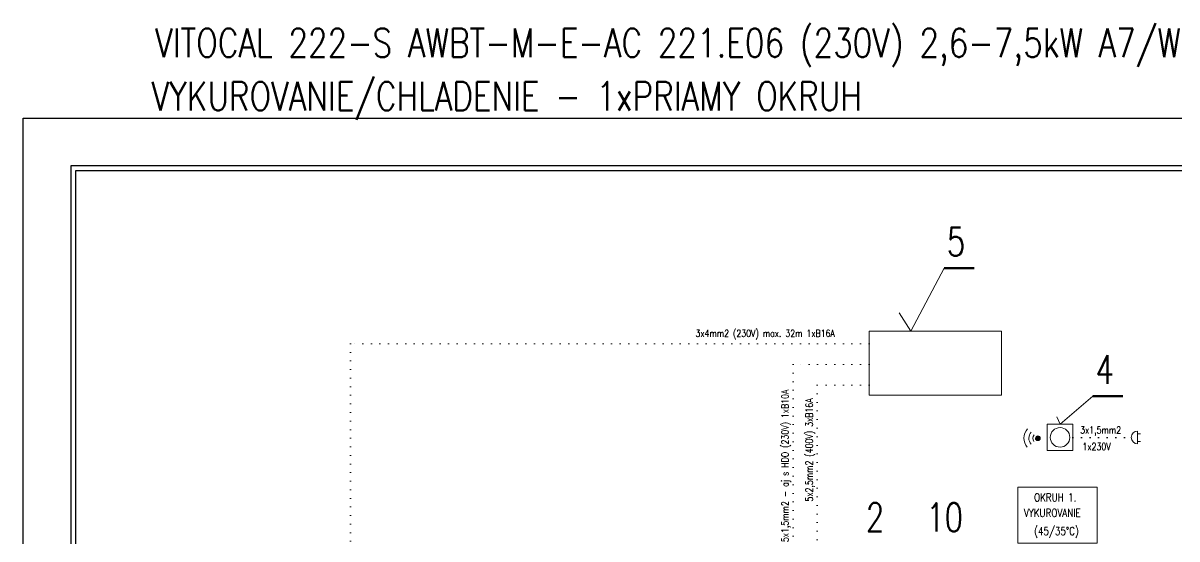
# Model space of a CAD drawing. Header units: millimetres. Extents: x -9498 to 115159, y -2045 to 31741.
# Drawn here: x 43413 to 55526, y 8755 to 14166 of the extents above; entities that cross this region are included whole.
import ezdxf

# ---------------------------------------------------------------- set-up
doc = ezdxf.new("R2010")
doc.units = ezdxf.units.MM
doc.linetypes.add('ACAD_ISO07W100', pattern=[3, 0, -3])
for name, color, linetype, lineweight in [('ARMATURY', 7, 'Continuous', 9), ('PISMO-R', 6, 'Continuous', 9), ('POTRUBIE_UK', 1, 'Continuous', 50), ('STENY', 7, 'Continuous', 9), ('TENKE', 7, 'Continuous', 9), ('vyk-privod', 1, 'Continuous', 50)]:
    doc.layers.add(name, color=color, linetype=linetype, lineweight=lineweight)
doc.layers.add('NETLAC', color=6, linetype='Continuous', plot=False)
doc.layers.add('vyk--TEXT', color=7, linetype='Continuous')
doc.styles.add('ROMANS', font='romans.shx', dxfattribs={"width": 0.65, "height": 100})
doc.styles.add('STYLE4', font='romans.shx', dxfattribs={"width": 0.75, "height": 125})
doc.styles.add('TEXT125', font='romans.shx', dxfattribs={"width": 0.8, "height": 100})

msp = doc.modelspace()

# ---------------------------------------------------------------- hatches: boundary and pattern name
at = {"layer": 'TENKE'}
h = msp.add_hatch(color=256, dxfattribs=at)
h.dxf.hatch_style = 1
h.paths.add_polyline_path([(54090.889, 9810.603, 1), (54041.554, 9810.603, 1)])

# ---------------------------------------------------------------- linework, layer by layer
at = {"color": 0, "linetype": 'ACAD_ISO07W100', "ltscale": 30}
msp.add_line((54433.93, 9819.516, -10.665), (55086.802, 9819.887, -10.665), dxfattribs=at)
at = {"elevation": -0.84}
for points in [[(43912.773, -1182.244), (74412.773, -1182.244), (74412.773, 12667.756), (43912.773, 12667.756)], [(43962.773, -1132.244), (74362.773, -1132.244), (74362.773, 12617.756), (43962.773, 12617.756)]]:
    msp.add_lwpolyline(points, close=True, dxfattribs=at)
at = {"layer": 'NETLAC', "elevation": -0.84}
msp.add_lwpolyline([(75012.773, -1682.244), (43412.773, -1682.244), (43412.773, 13167.756), (75012.773, 13167.756)], close=True, dxfattribs=at)
at = {"layer": 'PISMO-R', "color": 0}
for p, q in [((53081.991, 11596.01, -0.773), (52732.914, 10932.489, -0.773)), ((54642.853, 10253.737, -10.665), (54299.291, 9957.243, -10.665))]:
    msp.add_line(p, q, dxfattribs=at)
at = {"layer": 'TENKE'}
for p, q in [((52732.914, 10932.489, -0.773), (52609.831, 11127.207, -0.773)), ((54299.291, 9957.243, -10.665), (54265.048, 10033.865, -10.665)), ((55113.531, 9751.676, -0.342), (55113.531, 9886.301, -0.342)), ((55113.531, 9858.265, -0.342), (55143.847, 9858.265, -0.342)), ((55113.531, 9777.53, -0.342), (55143.847, 9777.53, -0.342))]:
    msp.add_line(p, q, dxfattribs=at)
at = {"layer": 'TENKE', "color": 7, "linetype": 'ACAD_ISO07W100', "ltscale": 30}
for p, q in [((52294.789, 10801.544, -0.773), (46849.766, 10801.544, -1.055)), ((46849.766, 10801.544, -1.141), (46849.766, 3782.79, -0.892)), ((52294.789, 10584.291, -0.773), (51498.033, 10584.291, -0.773)), ((51498.033, 10584.291, -0.773), (51498.033, 7986.135, -0.773)), ((52294.789, 10367.038, -0.773), (51748.115, 10367.038, -0.773)), ((51748.115, 10367.038, -0.773), (51751.997, 7811.473, -0.773))]:
    msp.add_line(p, q, dxfattribs=at)
at = {"layer": 'TENKE'}
for points, elevation in [([(52294.789, 10932.489), (53684.259, 10932.489), (53684.259, 10263.411), (52294.789, 10263.411)], -0.773), ([(54164.651, 9957.243), (54433.93, 9957.243), (54433.93, 9681.79), (54164.651, 9681.79)], -10.665), ([(54689.976, 8710.108), (53857.43, 8710.108), (53857.43, 9296.459), (54689.976, 9296.459)], -10.665)]:
    msp.add_lwpolyline(points, close=True, dxfattribs=dict(at, elevation=elevation))
at = {"layer": 'TENKE', "elevation": -10.665}
msp.add_lwpolyline([(54433.93, 9681.79), (54164.651, 9681.79), (54164.651, 9957.243), (54433.93, 9957.243)], dxfattribs=at)
at = {"layer": 'TENKE', "ltscale": 50}
msp.add_circle((54066.222, 9810.603, -0.342), 24.667, dxfattribs=at)
at = {"layer": 'TENKE'}
msp.add_circle((54299.291, 9819.516, -10.665), 102.289, dxfattribs=at)
at = {"layer": 'TENKE', "ltscale": 50}
for radius, start, end in [(145.842, 137.6372392, 220.2638126), (94.56, 137.6372392, 220.2638126), (53.407, 137.6372392, 220.2638126), (24.667, 137.6372392, 220.2638126), (24.667, 317.6372392, 40.2638126)]:
    msp.add_arc((54066.222, 9810.603, -0.342), radius, start, end, dxfattribs=at)
at = {"layer": 'TENKE'}
msp.add_arc((55113.531, 9818.989, -0.342), 67.313, 90, 270, dxfattribs=at)
at = {"layer": 'vyk-privod', "ltscale": 2}
for p, q in [((53397.573, 11596.01, -0.773), (53081.991, 11596.01, -0.773)), ((54958.436, 10253.737, -10.665), (54642.853, 10253.737, -10.665))]:
    msp.add_line(p, q, dxfattribs=at)

# ---------------------------------------------------------------- texts
at = {"layer": 'ARMATURY', "color": 0, "linetype": 'ByBlock', "ltscale": 2, "style": 'STYLE4', "width": 0.8}
for s, p in [('OKRUH 1.', (54026.503, 9147.819, -0.439)), ('VYKUROVANIE', (53919.778, 8985.897, -0.439)), ('(45/35°C)', (54026.503, 8795.157, -0.439))]:
    msp.add_text(s, height=84, dxfattribs=at).set_placement(p)
at = {"layer": 'POTRUBIE_UK', "color": 1, "ltscale": 2, "style": 'TEXT125', "width": 0.75}
for s, p in [('2', (52260.746, 8831.654, -0.773)), ('10', (52894.678, 8831.654, -0.773))]:
    msp.add_text(s, height=300, dxfattribs=at).set_placement(p)
at = {"layer": 'STENY', "color": 1, "lineweight": 50, "ltscale": 2, "style": 'TEXT125', "width": 0.75}
msp.add_text('5', height=300, dxfattribs=at).set_placement((53110.482, 11723.179, -0.773))
at = {"layer": 'vyk--TEXT', "color": 7, "style": 'ROMANS', "width": 0.8}
for s, p in [('3x4mm2 (230V) max. 32m 1xB16A', (50471.784, 10873.302, -1.26)), ('3x1,5mm2', (54510.375, 9858.765, -0.128)), ('1x230V', (54535.01, 9686.058, -0.128))]:
    msp.add_text(s, height=75, dxfattribs=at).set_placement(p)
for s, p in [('5x1,5mm2 - aj s HDO (230V) 1xB10A', (51449.096, 8721.483, -1.26)), ('5x2,5mm2 (400V) 3xB16A', (51702.943, 9146.207, -1.26))]:
    msp.add_text(s, height=75, rotation=90, dxfattribs=at).set_placement(p)
at = {"layer": 'vyk-privod', "color": 1, "style": 'TEXT125', "width": 0.8}
for s, p in [('VITOCAL 222-S AWBT-M-E-AC 221.E06 (230V) 2,6-7,5kW A7/W35', (44799.037, 13808.847, -2.055)), ('VYKUROVANIE/CHLADENIE - 1xPRIAMY OKRUH', (44761.896, 13249.981, -2.055))]:
    msp.add_text(s, height=300, dxfattribs=at).set_placement(p)
at = {"layer": 'vyk-privod', "color": 1, "ltscale": 2, "style": 'TEXT125', "width": 0.75}
msp.add_text('4', height=300, dxfattribs=at).set_placement((54671.344, 10380.905, -10.665))

doc.saveas('drawing.dxf')
